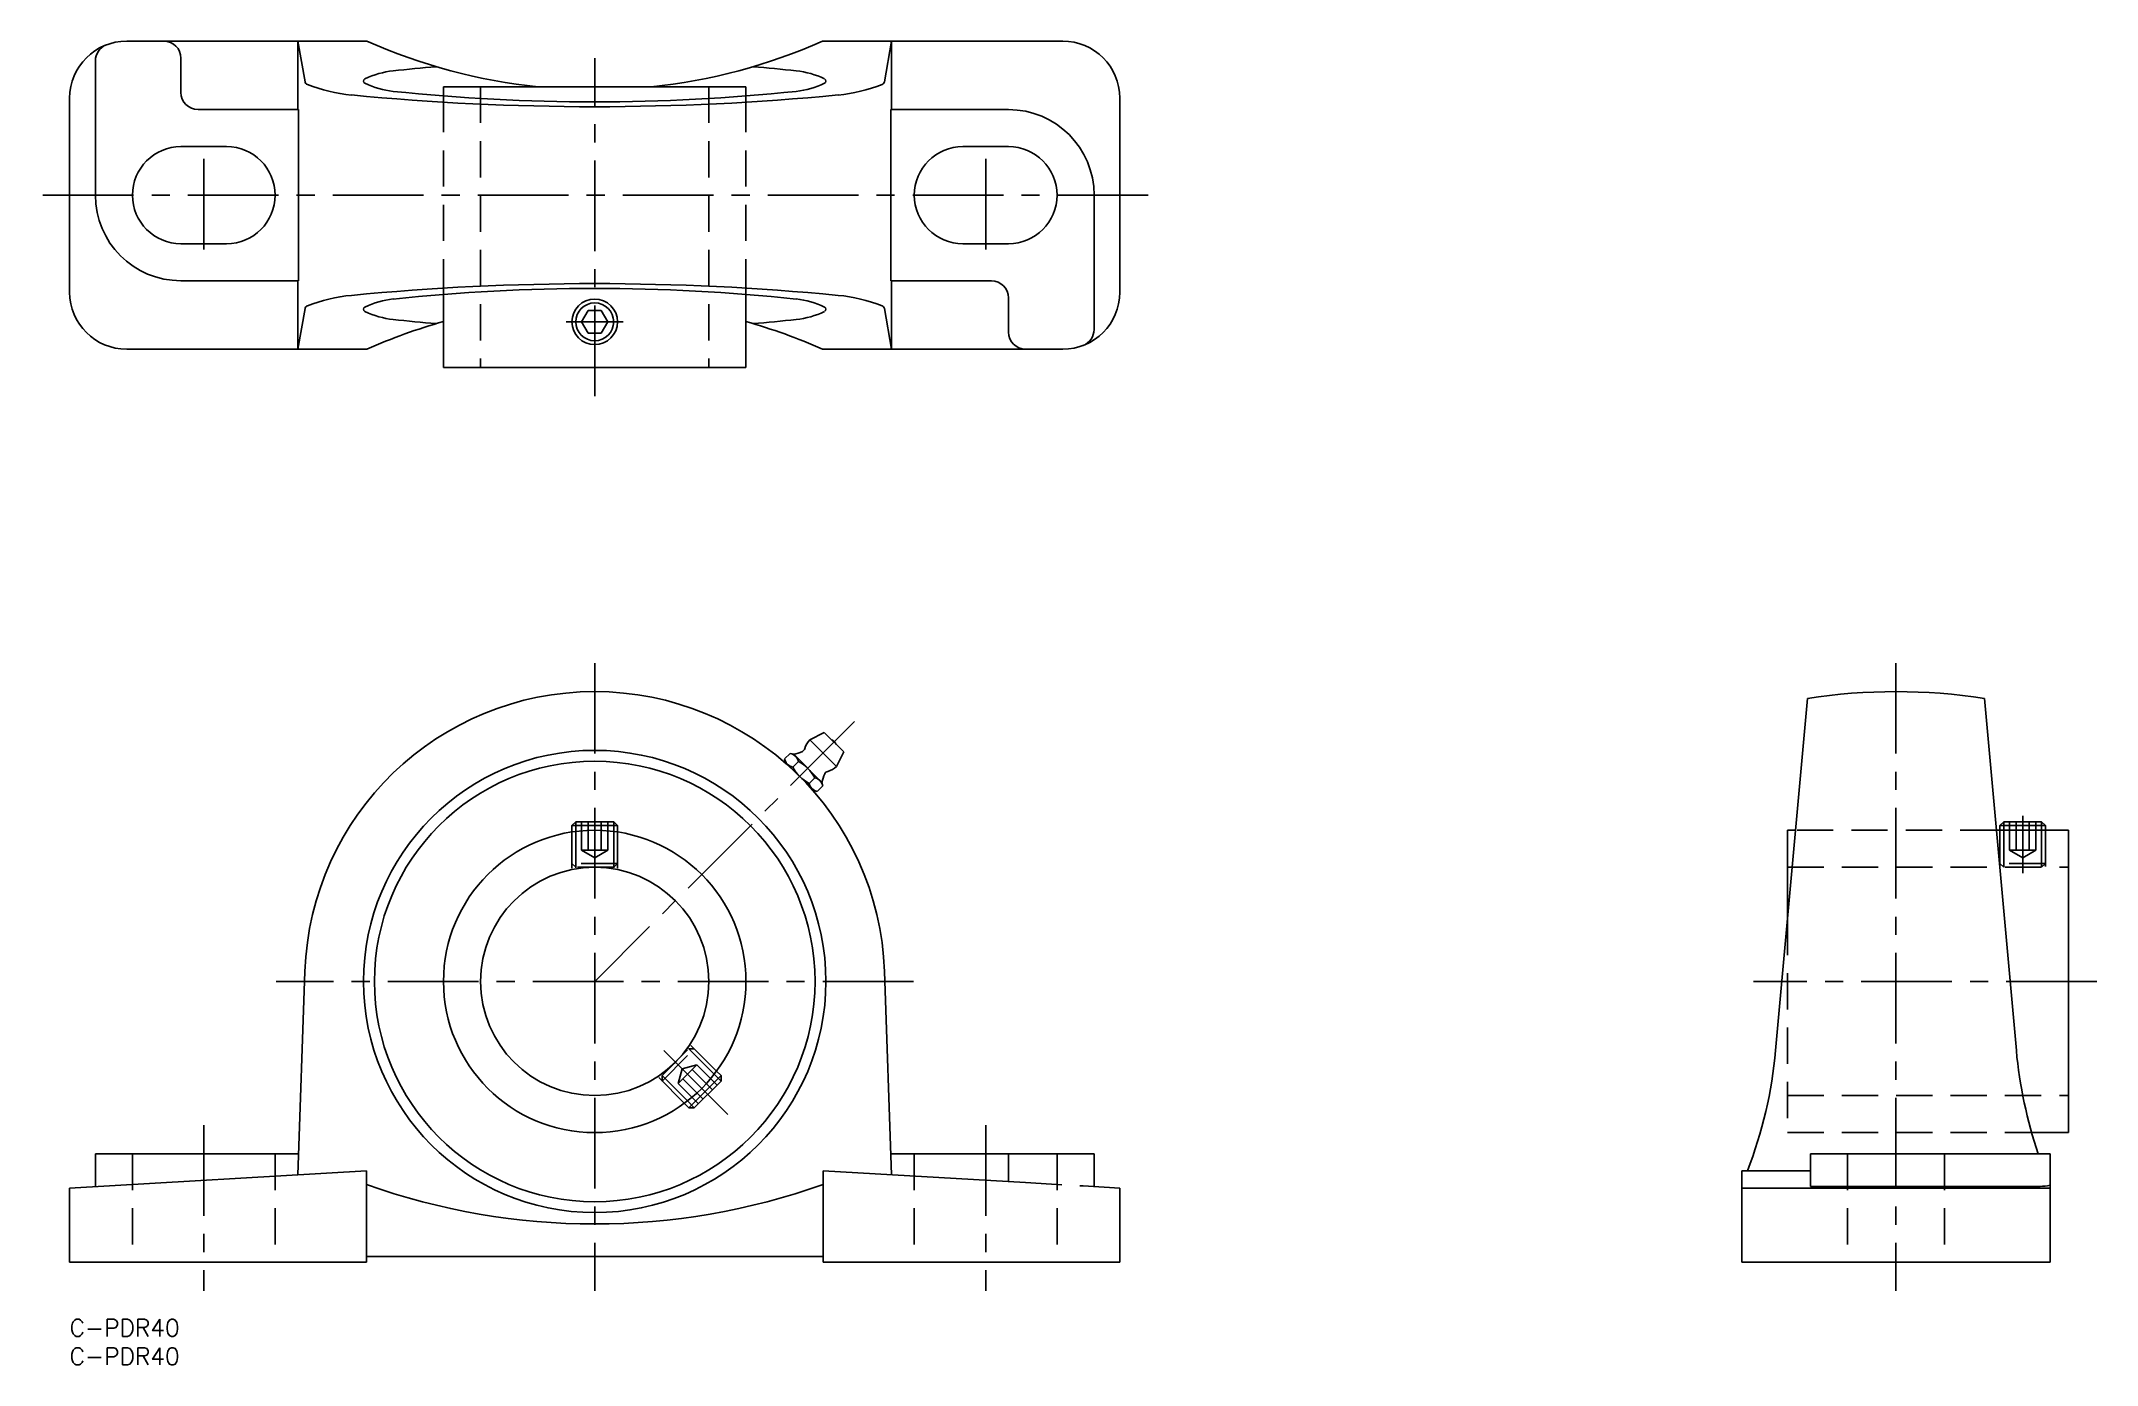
# Model space of a CAD drawing. Extents: x -5 to 355, y -8 to 224.
import ezdxf

# ---------------------------------------------------------------- set-up
doc = ezdxf.new("R2010")
doc.units = 0
doc.header["$LTSCALE"] = 0.5
doc.linetypes.add('CENTER', pattern=[50.8, 31.75, -6.35, 6.35, -6.35])
doc.linetypes.add('DASHED', pattern=[19.05, 12.7, -6.35])
for name, color, linetype in [('MSM_CENTER', 1, 'CENTER'), ('MSM_CONTINUOUS', 7, 'CONTINUOUS'), ('MSM_DASHED', 4, 'DASHED'), ('MSM_NARROW', 5, 'CONTINUOUS'), ('MSM_PART_NUMBER', 7, 'CONTINUOUS')]:
    doc.layers.add(name, color=color, linetype=linetype)
doc.styles.get("Standard").update_dxf_attribs({"font": 'txt.shx', "height": 3, "bigfont": 'bigfont.shx'})

msp = doc.modelspace()

# ---------------------------------------------------------------- linework, layer by layer
at = {"layer": 'MSM_CENTER'}
for p, q in [((92, 161.8), (92, 221)), ((23.5, 187.5), (23.5, 206.5)), ((160.5, 187.5), (160.5, 206.5)), ((189, 197), (-5, 197)), ((87, 174.8), (97, 174.8)), ((92, 115), (92, 5)), ((320, 115), (320, 5)), ((137.54, 104.74), (92, 59.2)), ((342.2, 88.2), (342.2, 78.2)), ((147.83, 59.2), (36.17, 59.2)), ((355.2, 59.2), (295.01, 59.2)), ((115.33, 35.87), (102.61, 48.59)), ((23.5, 34), (23.5, 5)), ((160.5, 34), (160.5, 5))]:
    msp.add_line(p, q, dxfattribs=at)
at = {"layer": 'MSM_CONTINUOUS'}
for p, q in [((52.08, 224), (10, 224)), ((39.99, 212), (39.99, 224)), ((39.99, 224), (41.24, 216.88)), ((174, 224), (131.92, 224)), ((144.01, 224), (142.76, 216.88)), ((144.01, 212), (144.01, 224)), ((4.5, 197), (4.5, 220.54)), ((19.5, 215), (19.5, 221)), ((0, 214), (0, 180)), ((65.5, 216), (118.5, 216)), ((65.5, 216), (65.5, 214.37)), ((118.5, 216), (118.5, 214.37)), ((184, 180), (184, 214)), ((40.11, 212), (22.5, 212)), ((40.11, 182), (40.11, 212)), ((143.89, 212), (164.5, 212)), ((143.89, 182), (143.89, 212)), ((19.5, 205.5), (27.5, 205.5)), ((164.5, 205.5), (156.5, 205.5)), ((179.5, 197), (179.5, 173.46)), ((19.5, 188.5), (27.5, 188.5)), ((164.5, 188.5), (156.5, 188.5)), ((40.11, 182), (19.5, 182)), ((39.99, 182), (39.99, 170)), ((143.89, 182), (161.5, 182)), ((144.01, 182), (144.01, 170)), ((39.99, 170), (41.24, 177.12)), ((65.5, 179.63), (65.5, 166.8)), ((90.85, 176.8), (89.69, 174.8)), ((90.85, 176.8), (93.15, 176.8)), ((93.15, 176.8), (94.31, 174.8)), ((118.5, 179.63), (118.5, 166.8)), ((144.01, 170), (142.76, 177.12)), ((164.5, 179), (164.5, 173)), ((90.85, 172.8), (89.69, 174.8)), ((94.31, 174.8), (93.15, 172.8)), ((52.08, 170), (10, 170)), ((93.15, 172.8), (90.85, 172.8)), ((174, 170), (131.92, 170)), ((65.5, 166.8), (118.5, 166.8)), ((304.5, 108.79), (298.91, 47.12)), ((335.5, 108.79), (341.09, 47.12)), ((129.69, 101.56), (132.23, 102.83)), ((129.69, 101.56), (134.36, 96.89)), ((132.23, 102.83), (135.63, 99.43)), ((126.26, 99.17), (125.28, 98.2)), ((125.45, 97.6), (125.28, 98.2)), ((125.45, 97.6), (130.4, 92.65)), ((125.59, 97.45), (125.51, 97.38)), ((126.86, 99.01), (126.26, 99.17)), ((126.71, 96.77), (127.69, 97.74)), ((126.86, 99.01), (131.81, 94.06)), ((134.36, 96.89), (135.63, 99.43)), ((130.54, 94.89), (129.57, 93.91)), ((131.81, 94.06), (131.97, 93.46)), ((130.25, 92.79), (130.18, 92.71)), ((130.4, 92.65), (131, 92.48)), ((131, 92.48), (131.97, 93.46)), ((88, 86.52), (88.68, 87.2)), ((96, 86.52), (88, 86.52)), ((88, 85.4), (88, 86.52)), ((95.32, 87.2), (88.68, 87.2)), ((95.32, 87.2), (96, 86.52)), ((96, 85.4), (96, 86.52)), ((338.2, 86.52), (338.88, 87.2)), ((346.2, 86.52), (338.2, 86.52)), ((338.2, 85.7), (338.2, 86.52)), ((345.52, 87.2), (338.88, 87.2)), ((345.52, 87.2), (346.2, 86.52)), ((346.2, 85.7), (346.2, 86.52)), ((301, 85.7), (301, 70.16)), ((301, 85.7), (302.41, 85.7)), ((337.59, 85.7), (350.2, 85.7)), ((350.2, 85.7), (350.2, 32.7)), ((41.23, 60.97), (39.99, 25.31)), ((142.77, 60.97), (144.01, 25.31)), ((113.35, 43.5), (114.15, 42.71)), ((108.49, 37.05), (114.15, 42.71)), ((109.45, 37.05), (114.15, 41.75)), ((114.15, 42.71), (114.15, 41.75)), ((107.7, 37.85), (108.49, 37.05)), ((109.45, 37.05), (108.49, 37.05)), ((343.78, 32.7), (350.2, 32.7)), ((40.11, 29), (4.5, 29)), ((4.5, 29), (4.5, 23.26)), ((179.5, 29), (143.89, 29)), ((164.5, 29), (164.5, 24.13)), ((179.5, 29), (179.5, 23.26)), ((347, 29), (305, 29)), ((305, 29), (305, 23.26)), ((347, 29), (347, 10)), ((52, 26), (0, 23)), ((52, 26), (52, 10)), ((132, 26), (132, 10)), ((167.5, 23.95), (132, 26)), ((293, 26), (293, 10)), ((305, 26), (293, 26)), ((0, 23), (0, 10)), ((184, 23), (177.57, 23.37)), ((184, 23), (184, 10)), ((293, 23), (347, 23)), ((343.54, 23.26), (305, 23.26)), ((132, 11), (52, 11)), ((52, 10), (0, 10)), ((184, 10), (132, 10)), ((347, 10), (293, 10))]:
    msp.add_line(p, q, dxfattribs=at)
for centre, radius in [((92, 174.8), 4), ((92, 174.8), 3.32), ((92, 59.2), 40.5), ((92, 59.2), 38.6), ((92, 59.2), 26.5), ((92, 59.2), 20)]:
    msp.add_circle(centre, radius, dxfattribs=at)
for centre, radius, start, end in [((10, 214), 10, 90, 180), ((7.5, 220.54), 3, 110.9248, 180), ((16.5, 221), 3, 0, 90), ((92, 313.5), 98, 245.9606, 264.2098), ((92, 313.5), 98, 275.7902, 294.0394), ((174, 214), 10, 0, 90), ((41.88, 216.99), 0.646, 189.9993, 248.7658), ((52.15, 243.42), 29, 248.7658, 264.4785), ((51.93, 216.99), 0.432, 115.8127, 244.1873), ((58.28, 203.88), 15, 96.0551, 115.8127), ((58.28, 230.11), 15, 244.1873, 263.9449), ((92, -114.05), 334.71, 94.7548, 96.0551), ((92, -114.05), 334.71, 83.9449, 85.2452), ((125.72, 203.88), 15, 64.1873, 83.9449), ((125.72, 230.11), 15, 276.0551, 295.8127), ((132.07, 216.99), 0.432, 295.8127, 57.5515), ((131.85, 243.42), 29, 275.5215, 291.2342), ((142.12, 216.99), 0.646, 291.2342, 350.0007), ((22.5, 215), 3, 180, 270), ((92, 655.7), 443.2, 264.4785, 275.5215), ((92, 548.04), 334.71, 263.9449, 276.0551), ((164.5, 197), 15, 360, 90), ((19.5, 197), 8.5, 90, 270), ((27.5, 197), 8.5, 270, 90), ((156.5, 197), 8.5, 90, 270), ((164.5, 197), 8.5, 270, 90), ((19.5, 197), 15, 180, 270), ((92, -261.7), 443.2, 84.4785, 95.5215), ((92, -154.04), 334.71, 83.9449, 96.0551), ((161.5, 179), 3, 0, 90), ((10, 180), 10, 180, 270), ((41.88, 177.01), 0.646, 111.2342, 170.0007), ((52.15, 150.58), 29, 95.5215, 111.2342), ((51.93, 177.01), 0.432, 115.8127, 244.1873), ((58.28, 163.89), 15, 96.0551, 115.8127), ((58.28, 190.12), 15, 244.1873, 263.9449), ((125.72, 163.89), 15, 64.1873, 83.9449), ((125.72, 190.12), 15, 276.0551, 295.8127), ((132.07, 177.01), 0.432, 302.4485, 64.1873), ((131.85, 150.58), 29, 68.7658, 84.4785), ((142.12, 177.01), 0.646, 9.9993, 68.7658), ((174, 180), 10, 270, 0), ((92, 80.5), 98, 105.6886, 114.0394), ((92, 508.05), 334.71, 263.9449, 265.2452), ((92, 80.5), 98, 65.9606, 74.3114), ((92, 508.05), 334.71, 274.7548, 276.0551), ((167.5, 173), 3, 180, 270), ((176.5, 173.46), 3, 290.9248, 0), ((92, 59.2), 50.8, 2, 178), ((320, 10), 100, 81.0832, 98.9168), ((132.02, 99.22), 3.3, 135, 165.9676), ((132.88, 100.08), 1.59, 24.555, 65.445), ((127.04, 98.53), 1.79, 199.3842, 259.3842), ((125.93, 97.41), 1.79, 10.6158, 70.6158), ((125.83, 104.92), 6, 279.8961, 295.2164), ((124.61, 91.81), 6.69, 27.412, 62.588), ((128.04, 100.22), 0.8, 295.2164, 345.9676), ((132.65, 99.85), 6.69, 207.412, 242.588), ((131.33, 94.24), 1.79, 190.6158, 250.6158), ((130.21, 93.13), 1.79, 19.3842, 79.3842), ((137.72, 93.03), 6, 154.7836, 170.1039), ((133.02, 95.24), 0.8, 104.0324, 154.7836), ((132.02, 99.22), 3.3, 284.0324, 315), ((221.23, 54.15), 78, 338.841, 354.8238), ((418.77, 54.15), 78, 185.1762, 198.8139), ((92, 135.7), 119, 250.3585, 289.6415), ((343.22, 88.48), 65.22, 270.2803, 271.7747), ((345.06, 33.33), 10.04, 271.0405, 281.1627)]:
    msp.add_arc(centre, radius, start, end, dxfattribs=at)
at = {"layer": 'MSM_DASHED'}
for p, q in [((65.5, 214.37), (65.5, 179.63)), ((72, 216), (72, 166.8)), ((112, 216), (112, 166.8)), ((118.5, 214.37), (118.5, 179.63)), ((89.69, 87.2), (89.69, 82.2)), ((90.85, 87.2), (90.85, 82.2)), ((93.15, 87.2), (93.15, 82.2)), ((94.31, 87.2), (94.31, 82.2)), ((339.89, 87.2), (339.89, 82.2)), ((341.05, 87.2), (341.05, 82.2)), ((343.35, 87.2), (343.35, 82.2)), ((344.51, 87.2), (344.51, 82.2)), ((88, 85.4), (88, 78.8)), ((88.68, 85.49), (88.68, 78.92)), ((95.32, 85.49), (95.32, 78.92)), ((96, 85.4), (96, 78.8)), ((337.59, 85.7), (302.41, 85.7)), ((338.2, 85.7), (338.2, 79.2)), ((338.88, 85.7), (338.88, 79.2)), ((345.52, 85.7), (345.52, 79.2)), ((346.2, 85.7), (346.2, 79.2)), ((96, 79.88), (88, 79.88)), ((88, 79.88), (88.68, 79.2)), ((94.31, 82.2), (89.69, 82.2)), ((89.69, 82.2), (92, 80.87)), ((94.31, 82.2), (92, 80.87)), ((95.32, 79.2), (96, 79.88)), ((346.2, 79.88), (338.2, 79.88)), ((338.2, 79.88), (338.88, 79.2)), ((344.51, 82.2), (339.89, 82.2)), ((339.89, 82.2), (342.2, 80.87)), ((344.51, 82.2), (342.2, 80.87)), ((345.52, 79.2), (346.2, 79.88)), ((95.32, 79.2), (88.68, 79.2)), ((301, 79.2), (350.2, 79.2)), ((301, 70.16), (301, 32.7)), ((103.79, 42.71), (108.49, 47.41)), ((103.79, 41.75), (109.45, 47.41)), ((112.94, 42.96), (108.3, 47.6)), ((109.45, 47.41), (108.49, 47.41)), ((113.35, 43.5), (108.68, 48.17)), ((106.63, 41.3), (109.9, 44.57)), ((106.63, 41.3), (107.32, 43.88)), ((109.9, 44.57), (107.32, 43.88)), ((112.62, 40.22), (109.08, 43.75)), ((113.43, 41.03), (109.9, 44.57)), ((107.7, 37.85), (103.03, 42.52)), ((108.24, 38.26), (103.6, 42.9)), ((103.79, 42.71), (103.79, 41.75)), ((110.17, 37.77), (106.63, 41.3)), ((110.98, 38.58), (107.45, 42.12)), ((301, 39.2), (350.2, 39.2)), ((301, 32.7), (343.78, 32.7)), ((11, 29), (11, 10)), ((36, 29), (36, 10)), ((148, 29), (148, 10)), ((173, 29), (173, 10)), ((311.5, 29), (311.5, 10)), ((328.5, 29), (328.5, 10)), ((167.5, 23.95), (177.57, 23.37))]:
    msp.add_line(p, q, dxfattribs=at)
at = {"layer": 'MSM_NARROW'}
for p, q in [((88.68, 85.49), (88.68, 87.2)), ((95.32, 85.49), (95.32, 87.2)), ((338.88, 85.7), (338.88, 87.2)), ((345.52, 85.7), (345.52, 87.2)), ((112.94, 42.96), (114.15, 41.75)), ((108.24, 38.26), (109.45, 37.05))]:
    msp.add_line(p, q, dxfattribs=at)

# ---------------------------------------------------------------- texts
at = {"layer": 'MSM_PART_NUMBER'}
for p in [(0, -3), (0, -8)]:
    msp.add_text('C-PDR40', height=3, dxfattribs=at).set_placement(p)

doc.saveas('drawing.dxf')
